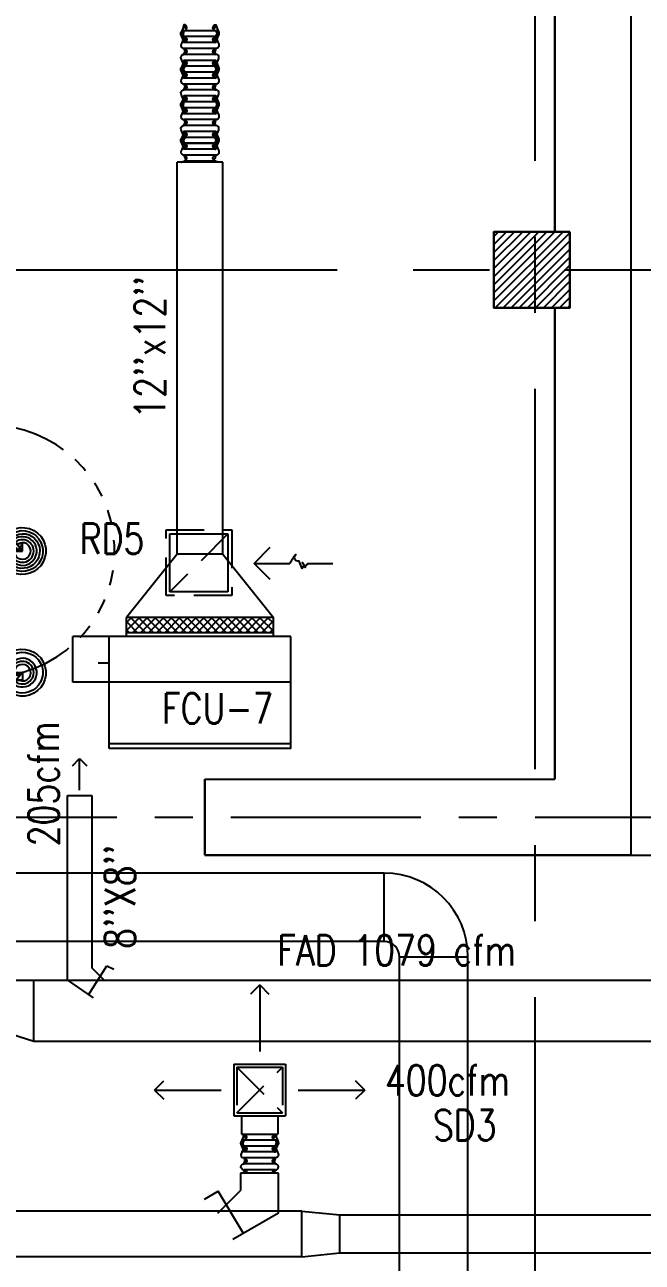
# Model space of a CAD drawing. Extents: x 417866200 to 417866302, y 43498034 to 43498122.
# Drawn here: x 417866225.03 to 417866229.09, y 43498078.33 to 43498086.47 of the extents above; entities that cross this region are included whole.
import ezdxf

# ---------------------------------------------------------------- set-up
doc = ezdxf.new("R2010")
doc.units = 0
doc.header["$MEASUREMENT"] = 0
for name, pattern in [('CENTER', [2, 1.25, -0.25, 0.25, -0.25]), ('CENTERX2', [4, 2.5, -0.5, 0.5, -0.5]), ('HIDDEN', [0.375, 0.25, -0.125])]:
    doc.linetypes.add(name, pattern=pattern)
doc.layers.get('0').update_dxf_attribs({"linetype": 'CONTINUOUS'})
for name, color, linetype in [('AXES', 11, 'CENTERX2'), ('AXES1', 11, 'CENTER'), ('COL', 7, 'CONTINUOUS'), ('COUNTER', 9, 'CONTINUOUS'), ('DOOR', 9, 'CONTINUOUS'), ('DUCT', 6, 'CONTINUOUS'), ('EXDUCT', 10, 'CONTINUOUS'), ('FCU', 6, 'CONTINUOUS'), ('HAT', 11, 'CONTINUOUS'), ('M-AC-FLEX', 7, 'CONTINUOUS'), ('M-EGU.', 2, 'CONTINUOUS'), ('M-TEXT', 2, 'CONTINUOUS'), ('WALL', 9, 'CONTINUOUS')]:
    doc.layers.add(name, color=color, linetype=linetype)
doc.styles.add('ROMANS', font='ROMANS.shx', dxfattribs={"width": 0.6})

# ---------------------------------------------------------------- blocks, each defined once
blk = doc.blocks.new('*X97')
at = {"color": 0}
for p, q in [((238728.6, 162732.3), (239186, 163189.7)), ((238728.6, 162785.3), (239133, 163189.7)), ((238728.6, 162838.3), (239080, 163189.7)), ((238728.6, 162891.4), (239026.9, 163189.7)), ((238728.6, 162944.4), (238973.9, 163189.7)), ((238728.6, 162997.4), (238920.9, 163189.7)), ((238728.6, 163050.5), (238867.8, 163189.7)), ((238728.6, 163103.5), (238814.8, 163189.7)), ((238728.6, 163156.5), (238761.8, 163189.7)), ((238739.1, 162689.7), (239228.6, 163179.2)), ((238792.1, 162689.7), (239228.6, 163126.2)), ((238845.1, 162689.7), (239228.6, 163073.2)), ((238898.2, 162689.7), (239228.6, 163020.1)), ((238951.2, 162689.7), (239228.6, 162967.1)), ((239004.2, 162689.7), (239228.6, 162914.1)), ((239057.3, 162689.7), (239228.6, 162861)), ((239110.3, 162689.7), (239228.6, 162808)), ((239163.3, 162689.7), (239228.6, 162755)), ((239216.4, 162689.7), (239228.6, 162701.9))]:
    blk.add_line(p, q, dxfattribs=at)
blk = doc.blocks.new('COL50')
at = {"layer": 'COL'}
blk.add_lwpolyline([(-250, 250), (-250, -250), (250, -250), (250, 250)], close=True, dxfattribs=at)
blk = doc.blocks.new('DOOR90')
at = {"layer": 'DOOR', "color": 7, "linetype": 'ByBlock'}
for p, q in [((-150, 0), (0, 0)), ((-150, 0), (-150, -25)), ((0, -50), (-113.7, 0)), ((0, -50), (-40.1, 0)), ((0, -50), (0, 0)), ((-1000, -25), (-1050, -25)), ((-1050, -75), (-1050, -25)), ((-1050, -25), (-1050, -75)), ((-1000, -75), (-1050, -75)), ((-1000, -42), (-1020, -42)), ((-1020, -42), (-1020, -58)), ((-1000, -58), (-1020, -58)), ((-1000, -25), (-1000, -42)), ((-1000, -58), (-1000, -75)), ((-877.6, -17.8), (-967.6, -17.8)), ((-967.6, -25), (-967.6, -17.8)), ((-967.6, -75), (-967.6, -82.2)), ((-955, -8.8), (-890.2, -8.8)), ((-955, -17.8), (-955, -8.8)), ((-955, -17.8), (-890.2, -17.8)), ((-890.2, -17.8), (-890.2, -8.8)), ((-877.6, -25), (-877.6, -17.8)), ((-877.6, -75), (-877.6, -82.2)), ((-200, -25), (-150, -25)), ((-200, -42), (-200, -25)), ((-180, -42), (-200, -42)), ((-200, -58), (-180, -58)), ((-200, -75), (-200, -58)), ((-150, -75), (-200, -75)), ((-180, -58), (-180, -42)), ((-150, -25), (-100, -25)), ((-150, -75), (-150, -25)), ((-100, -25), (-100, -50)), ((0, -50), (-100, -36.6)), ((-100, -50), (0, -50)), ((-877.6, -82.2), (-967.6, -82.2)), ((-955, -82.2), (-890.2, -82.2)), ((-955, -82.2), (-955, -91.2)), ((-955, -91.2), (-890.2, -91.2)), ((-890.2, -82.2), (-890.2, -91.2)), ((-150, -875), (-100, -875)), ((-150, -900), (-150, -875)), ((0, -850), (-113.7, -900)), ((-100, -875), (-100, -850)), ((0, -850), (-100, -863.4)), ((-100, -850), (0, -850)), ((0, -850), (-40.1, -900)), ((0, -850), (0, -900)), ((-150, -900), (0, -900)), ((0, -900), (-150, -900))]:
    blk.add_line(p, q, dxfattribs=at)
at = {"layer": 'DOOR', "linetype": 'ByBlock'}
for p, q in [((-200, -25), (-1000, -25)), ((-200, -42), (-1000, -42)), ((-200, -58), (-1000, -58)), ((-1000, -75), (-200, -75))]:
    blk.add_line(p, q, dxfattribs=at)
at = {"layer": 'DOOR', "color": 7, "linetype": 'ByBlock'}
for centre in [(-922.6, 23.5), (-922.6, -123.5)]:
    blk.add_circle(centre, 32.4, dxfattribs=at)
for centre, radius, start, end in [((0, -50), 154.4, 161.10529, 166.28577), ((0, -50), 94.4, 148.01819, 180), ((0, -50), 134.4, 158.15985, 169.28002), ((0, -50), 114.4, 154.08384, 167.37743), ((0, -50), 74.4, 137.77643, 180), ((0, -50), 54.4, 113.20738, 180), ((0, -50), 34.4, 90, 180), ((0, -50), 14.4, 90, 180), ((0, -850), 154.4, 193.71423, 198.89471), ((0, -850), 134.4, 190.71998, 201.84015), ((0, -850), 94.4, 180, 211.98181), ((0, -850), 74.4, 180, 222.22357), ((0, -850), 54.4, 180, 246.79262), ((0, -850), 34.4, 180, 270), ((0, -850), 14.4, 180, 270)]:
    blk.add_arc(centre, radius, start, end, dxfattribs=at)
at = {"layer": 'DOOR', "linetype": 'HIDDEN', "ltscale": 0.5}
blk.add_arc((-222.2, -50), 828.2, 178.27012, 275.00304, dxfattribs=at)
blk = doc.blocks.new('*X25')
at = {"color": 0}
for p, q in [((-750.2, 2537.8), (-672.3, 2615.8)), ((-750.2, 2590.8), (-725.3, 2615.8)), ((-659.6, 2515.8), (-750.2, 2606.4)), ((-719.2, 2515.8), (-619.2, 2615.8)), ((-606.6, 2515.8), (-706.6, 2615.8)), ((-666.2, 2515.8), (-566.2, 2615.8)), ((-553.6, 2515.8), (-653.6, 2615.8)), ((-613.2, 2515.8), (-513.2, 2615.8)), ((-500.5, 2515.8), (-600.5, 2615.8)), ((-560.1, 2515.8), (-460.1, 2615.8)), ((-447.5, 2515.8), (-547.5, 2615.8)), ((-507.1, 2515.8), (-407.1, 2615.8)), ((-394.5, 2515.8), (-494.5, 2615.8)), ((-454.1, 2515.8), (-354.1, 2615.8)), ((-341.4, 2515.8), (-441.4, 2615.8)), ((-401, 2515.8), (-301, 2615.8)), ((-288.4, 2515.8), (-388.4, 2615.8)), ((-348, 2515.8), (-248, 2615.8)), ((-235.4, 2515.8), (-335.4, 2615.8)), ((-295, 2515.8), (-195, 2615.8)), ((-182.3, 2515.8), (-282.3, 2615.8)), ((-241.9, 2515.8), (-141.9, 2615.8)), ((-129.3, 2515.8), (-229.3, 2615.8)), ((-188.9, 2515.8), (-88.9, 2615.8)), ((-76.3, 2515.8), (-176.3, 2615.8)), ((-135.9, 2515.8), (-35.9, 2615.8)), ((-23.2, 2515.8), (-123.2, 2615.8)), ((-82.8, 2515.8), (17.2, 2615.8)), ((29.8, 2515.8), (-70.2, 2615.8)), ((-29.8, 2515.8), (70.2, 2615.8)), ((82.8, 2515.8), (-17.2, 2615.8)), ((23.2, 2515.8), (123.2, 2615.8)), ((135.9, 2515.8), (35.9, 2615.8)), ((76.3, 2515.8), (176.3, 2615.8)), ((188.9, 2515.8), (88.9, 2615.8)), ((214.8, 2543), (141.9, 2615.8)), ((214.8, 2596), (195, 2615.8)), ((-712.7, 2515.8), (-750.2, 2553.4)), ((129.3, 2515.8), (214.8, 2601.2)), ((182.3, 2515.8), (214.8, 2548.2))]:
    blk.add_line(p, q, dxfattribs=at)
blk = doc.blocks.new('WAP16')
at = {"color": 6}
for p, q in [((-597, 0), (-597, -737)), ((-597, 0), (597, 0)), ((597, 0), (597, -737)), ((-597, -437), (597, -437)), ((-597, -737), (597, -737))]:
    blk.add_line(p, q, dxfattribs=at)
at = {"color": 3}
for p, q in [((-597, -32), (597, -32)), ((597, -437), (835, -437)), ((835, -437), (835, -737)), ((597, -562), (670.3, -562)), ((-482.5, -737), (-482.5, -862)), ((-482.5, -762), (482.5, -762)), ((482.5, -737), (482.5, -862)), ((597, -737), (835, -737)), ((-482.5, -862), (482.5, -862))]:
    blk.add_line(p, q, dxfattribs=at)
at = {"color": 11}
blk.add_blockref('*X25', (267.7, -3377.8), dxfattribs=at)

msp = doc.modelspace()

# ---------------------------------------------------------------- linework, layer by layer
at = {"layer": 'AXES'}
for p, q in [((417866228.384, 43498033.5727), (417866228.384, 43498111.2854)), ((417866200.584, 43498084.857), (417866268.624, 43498084.857))]:
    msp.add_line(p, q, dxfattribs=at)
at = {"layer": 'AXES1'}
msp.add_line((417866210.384, 43498081.257), (417866267.7882, 43498081.257), dxfattribs=at)
at = {"layer": 'COUNTER'}
for p, q in [((417866229.014, 43498088.707), (417866229.014, 43498081.007)), ((417866228.514, 43498088.207), (417866228.514, 43498085.107)), ((417866228.514, 43498084.607), (417866228.514, 43498081.507)), ((417866228.514, 43498084.607), (417866228.514, 43498081.507)), ((417866226.214, 43498081.507), (417866226.214, 43498081.007)), ((417866226.214, 43498081.507), (417866228.514, 43498081.507)), ((417866226.214, 43498081.007), (417866229.014, 43498081.007))]:
    msp.add_line(p, q, dxfattribs=at)
at = {"layer": 'COUNTER', "linetype": 'ByBlock'}
for p, q in [((417866229.014, 43498088.707), (417866229.014, 43498081.007)), ((417866229.014, 43498088.707), (417866229.014, 43498081.007)), ((417866228.514, 43498085.107), (417866228.514, 43498088.207)), ((417866228.514, 43498085.107), (417866228.514, 43498088.207)), ((417866228.514, 43498085.107), (417866228.614, 43498085.107)), ((417866228.514, 43498085.107), (417866228.614, 43498085.107)), ((417866228.614, 43498085.107), (417866228.614, 43498084.607)), ((417866228.614, 43498085.107), (417866228.614, 43498084.607)), ((417866228.614, 43498084.607), (417866228.514, 43498084.607)), ((417866228.614, 43498084.607), (417866228.514, 43498084.607)), ((417866228.514, 43498081.507), (417866228.514, 43498084.607)), ((417866226.214, 43498081.007), (417866226.214, 43498081.507)), ((417866226.214, 43498081.007), (417866226.214, 43498081.507)), ((417866226.214, 43498081.507), (417866228.514, 43498081.507)), ((417866226.214, 43498081.507), (417866228.514, 43498081.507)), ((417866229.014, 43498081.007), (417866226.214, 43498081.007)), ((417866229.014, 43498081.007), (417866226.214, 43498081.007))]:
    msp.add_line(p, q, dxfattribs=at)
at = {"layer": 'DUCT', "linetype": 'ByBlock'}
for p, q in [((417866226.3313, 43498085.5633), (417866226.0313, 43498085.5633)), ((417866226.0313, 43498082.9857), (417866226.0313, 43498085.5633)), ((417866226.3313, 43498082.9857), (417866226.3313, 43498085.5633)), ((417866226.0313, 43498082.9857), (417866225.6988, 43498082.5696)), ((417866226.3313, 43498082.9857), (417866226.0313, 43498082.9857)), ((417866226.3313, 43498082.9857), (417866226.6638, 43498082.5696)), ((417866234.2672, 43498080.1817), (417866218.5271, 43498080.1817)), ((417866225.0892, 43498079.7817), (417866225.0892, 43498080.1817)), ((417866225.0892, 43498079.7817), (417866224.7732, 43498079.8817)), ((417866234.372, 43498079.7817), (417866225.0892, 43498079.7817)), ((417866226.8508, 43498078.6654), (417866220.569, 43498078.6654)), ((417866226.8508, 43498078.3654), (417866226.8508, 43498078.6654)), ((417866226.8508, 43498078.6654), (417866227.1, 43498078.6404)), ((417866227.1, 43498078.3904), (417866227.1, 43498078.6404)), ((417866227.1, 43498078.6404), (417866234.3241, 43498078.6404)), ((417866226.8508, 43498078.3654), (417866220.569, 43498078.3654)), ((417866226.8508, 43498078.3654), (417866227.1, 43498078.3904)), ((417866227.1, 43498078.3904), (417866234.3241, 43498078.3904))]:
    msp.add_line(p, q, dxfattribs=at)
at = {"layer": 'DUCT'}
for p, q in [((417866225.3105, 43498081.3998), (417866225.4705, 43498081.3998)), ((417866225.3105, 43498080.1853), (417866225.3105, 43498081.3998)), ((417866225.4705, 43498081.3998), (417866225.4705, 43498080.2653)), ((417866225.449, 43498080.0883), (417866225.5691, 43498080.2798)), ((417866225.5505, 43498080.1853), (417866225.4705, 43498080.2653)), ((417866225.5691, 43498080.2798), (417866225.6143, 43498080.2568)), ((417866225.5691, 43498080.2798), (417866225.5691, 43498080.2798)), ((417866225.3105, 43498080.1853), (417866225.4784, 43498080.0677)), ((417866226.4481, 43498078.9152), (417866226.4481, 43498078.8023)), ((417866226.6981, 43498078.9152), (417866226.4481, 43498078.9152)), ((417866226.6981, 43498078.6523), (417866226.6981, 43498078.9152)), ((417866226.2981, 43498078.6523), (417866226.4481, 43498078.8023)), ((417866226.4683, 43498078.5196), (417866226.301, 43498078.7966)), ((417866226.6981, 43498078.6523), (417866226.397, 43498078.4784))]:
    msp.add_line(p, q, dxfattribs=at)
at = {"layer": 'DUCT', "linetype": 'HIDDEN'}
msp.add_line((417866226.2109, 43498078.7446), (417866226.301, 43498078.7966), dxfattribs=at)
at = {"layer": 'EXDUCT', "linetype": 'ByBlock'}
for p, q in [((417866227.3929, 43498080.8883), (417866217.3295, 43498080.8883)), ((417866227.3929, 43498080.4383), (417866227.3929, 43498080.8883)), ((417866227.3929, 43498080.4383), (417866217.1545, 43498080.4383)), ((417866227.4929, 43498073.6424), (417866227.4929, 43498080.3383)), ((417866227.4929, 43498080.3383), (417866227.9429, 43498080.3383)), ((417866227.9429, 43498073.6424), (417866227.9429, 43498080.3383))]:
    msp.add_line(p, q, dxfattribs=at)
for radius in [0.55, 0.1]:
    msp.add_arc((417866227.3929, 43498080.3383), radius, 0, 90, dxfattribs=at)
at = {"layer": 'M-AC-FLEX', "color": 11}
for p, q in [((417866226.2864, 43498086.429), (417866226.0754, 43498086.429)), ((417866226.2864, 43498086.39), (417866226.0754, 43498086.39)), ((417866226.2864, 43498086.351), (417866226.0754, 43498086.351)), ((417866226.2864, 43498086.312), (417866226.0754, 43498086.312)), ((417866226.2864, 43498086.312), (417866226.0754, 43498086.312)), ((417866226.2864, 43498086.273), (417866226.0754, 43498086.273)), ((417866226.2864, 43498086.273), (417866226.0754, 43498086.273)), ((417866226.2864, 43498086.234), (417866226.0754, 43498086.234)), ((417866226.2864, 43498086.1951), (417866226.0754, 43498086.1951)), ((417866226.2864, 43498086.195), (417866226.0754, 43498086.195)), ((417866226.2864, 43498086.1561), (417866226.0754, 43498086.1561)), ((417866226.2864, 43498086.156), (417866226.0754, 43498086.156)), ((417866226.2864, 43498086.1171), (417866226.0754, 43498086.1171)), ((417866226.2864, 43498086.0781), (417866226.0754, 43498086.0781)), ((417866226.2864, 43498086.0781), (417866226.0754, 43498086.0781)), ((417866226.2864, 43498086.0391), (417866226.0754, 43498086.0391)), ((417866226.2864, 43498086.0391), (417866226.0754, 43498086.0391)), ((417866226.2864, 43498086.0001), (417866226.0754, 43498086.0001)), ((417866226.2864, 43498085.9611), (417866226.0754, 43498085.9611)), ((417866226.2864, 43498085.9611), (417866226.0754, 43498085.9611)), ((417866226.2864, 43498085.9221), (417866226.0754, 43498085.9221)), ((417866226.2864, 43498085.9221), (417866226.0754, 43498085.9221)), ((417866226.2864, 43498085.8831), (417866226.0754, 43498085.8831)), ((417866226.2864, 43498085.8441), (417866226.0754, 43498085.8441)), ((417866226.2864, 43498085.8441), (417866226.0754, 43498085.8441)), ((417866226.2864, 43498085.8051), (417866226.0754, 43498085.8051)), ((417866226.2864, 43498085.8051), (417866226.0754, 43498085.8051)), ((417866226.2864, 43498085.7661), (417866226.0754, 43498085.7661)), ((417866226.2864, 43498085.7272), (417866226.0754, 43498085.7272)), ((417866226.2864, 43498085.7271), (417866226.0754, 43498085.7271)), ((417866226.2864, 43498085.6882), (417866226.0754, 43498085.6882)), ((417866226.2864, 43498085.6881), (417866226.0754, 43498085.6881)), ((417866226.2864, 43498085.6492), (417866226.0754, 43498085.6492)), ((417866226.2864, 43498085.6102), (417866226.0754, 43498085.6102)), ((417866226.2864, 43498085.6102), (417866226.0754, 43498085.6102)), ((417866226.2864, 43498085.5712), (417866226.0754, 43498085.5712)), ((417866226.2864, 43498085.5712), (417866226.0754, 43498085.5712)), ((417866226.6775, 43498079.1329), (417866226.47, 43498079.1329)), ((417866226.6775, 43498079.0939), (417866226.47, 43498079.0939)), ((417866226.6775, 43498079.0549), (417866226.47, 43498079.0549)), ((417866226.6775, 43498079.0159), (417866226.47, 43498079.0159)), ((417866226.6775, 43498079.0159), (417866226.47, 43498079.0159)), ((417866226.6775, 43498078.9769), (417866226.47, 43498078.9769)), ((417866226.6775, 43498078.9769), (417866226.47, 43498078.9769)), ((417866226.6775, 43498078.9379), (417866226.47, 43498078.9379))]:
    msp.add_line(p, q, dxfattribs=at)
at = {"layer": 'M-AC-FLEX'}
for points in [[(417866226.0754, 43498086.468, -1), (417866226.0754, 43498086.429, 1), (417866226.0754, 43498086.39)], [(417866226.2864, 43498086.468, 1), (417866226.2864, 43498086.429, -1), (417866226.2864, 43498086.39)], [(417866226.0753, 43498086.429, 1.000001), (417866226.0754, 43498086.39)], [(417866226.0753, 43498086.39, -1.000001), (417866226.0754, 43498086.429)], [(417866226.0754, 43498086.351, 1), (417866226.0754, 43498086.39, -1), (417866226.0754, 43498086.429)], [(417866226.0754, 43498086.39, -1), (417866226.0754, 43498086.351, 1), (417866226.0754, 43498086.312, -1), (417866226.0754, 43498086.273, 0.008922), (417866226.0747, 43498086.273, 0.008922)], [(417866226.2864, 43498086.351, -1), (417866226.2864, 43498086.39, 1), (417866226.2864, 43498086.429)], [(417866226.2864, 43498086.39, 1), (417866226.2864, 43498086.351, -1), (417866226.2864, 43498086.312, 1), (417866226.2864, 43498086.273, -0.008922), (417866226.287, 43498086.273, -0.008922)], [(417866226.2864, 43498086.429, -1), (417866226.2864, 43498086.39)], [(417866226.2864, 43498086.39, 1), (417866226.2864, 43498086.429)], [(417866226.0754, 43498086.195, 1), (417866226.0754, 43498086.234, -1), (417866226.0754, 43498086.273, 1), (417866226.0754, 43498086.312, -0.008922), (417866226.0747, 43498086.312, -0.008922)], [(417866226.2864, 43498086.195, -1), (417866226.2864, 43498086.234, 1), (417866226.2864, 43498086.273, -1), (417866226.2864, 43498086.312, 0.008922), (417866226.287, 43498086.312, 0.008922)], [(417866226.0754, 43498086.234, -1), (417866226.0754, 43498086.195, 1), (417866226.0754, 43498086.156)], [(417866226.2864, 43498086.234, 1), (417866226.2864, 43498086.195, -1), (417866226.2864, 43498086.156)], [(417866226.0753, 43498086.1951, 1.000001), (417866226.0754, 43498086.1561)], [(417866226.0753, 43498086.1561, -1.000001), (417866226.0754, 43498086.1951)], [(417866226.0753, 43498086.156, -1.000001), (417866226.0754, 43498086.195)], [(417866226.0753, 43498086.195, 1.000001), (417866226.0754, 43498086.156)], [(417866226.0847, 43498086.1975, -0.125191), (417866226.0754, 43498086.1951, 1), (417866226.0754, 43498086.1561)], [(417866226.0754, 43498086.1171, 1), (417866226.0754, 43498086.1561, -1), (417866226.0754, 43498086.1951)], [(417866226.0847, 43498086.1537, 0.125191), (417866226.0754, 43498086.156, -1), (417866226.0754, 43498086.195)], [(417866226.0754, 43498086.1561, -1), (417866226.0754, 43498086.1171, 1), (417866226.0754, 43498086.0781, -1), (417866226.0754, 43498086.0391, 0.008922), (417866226.0747, 43498086.0391, 0.008922)], [(417866226.2864, 43498086.1171, -1), (417866226.2864, 43498086.1561, 1), (417866226.2864, 43498086.1951)], [(417866226.2864, 43498086.1561, 1), (417866226.2864, 43498086.1171, -1), (417866226.2864, 43498086.0781, 1), (417866226.2864, 43498086.0391, -0.008922), (417866226.287, 43498086.0391, -0.008922)], [(417866226.277, 43498086.1975, 0.125192), (417866226.2864, 43498086.1951, -1), (417866226.2864, 43498086.1561)], [(417866226.277, 43498086.1537, -0.125192), (417866226.2864, 43498086.156, 1), (417866226.2864, 43498086.195)], [(417866226.2864, 43498086.1951, -1), (417866226.2864, 43498086.1561)], [(417866226.2864, 43498086.1561, 1), (417866226.2864, 43498086.1951)], [(417866226.2864, 43498086.156, 1), (417866226.2864, 43498086.195)], [(417866226.2864, 43498086.195, -1), (417866226.2864, 43498086.156)], [(417866226.0754, 43498085.9611, 1), (417866226.0754, 43498086.0001, -1), (417866226.0754, 43498086.0391, 1), (417866226.0754, 43498086.0781, -0.008922), (417866226.0747, 43498086.0781, -0.008922)], [(417866226.2864, 43498085.9611, -1), (417866226.2864, 43498086.0001, 1), (417866226.2864, 43498086.0391, -1), (417866226.2864, 43498086.0781, 0.008922), (417866226.287, 43498086.0781, 0.008922)], [(417866226.0754, 43498086.0001, -1), (417866226.0754, 43498085.9611, 1), (417866226.0754, 43498085.9221)], [(417866226.0935, 43498085.9879, -0.530538), (417866226.0754, 43498085.9611, 1), (417866226.0754, 43498085.9221)], [(417866226.2864, 43498086.0001, 1), (417866226.2864, 43498085.9611, -1), (417866226.2864, 43498085.9221)], [(417866226.2683, 43498085.9879, 0.530538), (417866226.2864, 43498085.9611, -1), (417866226.2864, 43498085.9221)], [(417866226.0753, 43498085.9221, -1.000001), (417866226.0754, 43498085.9611)], [(417866226.0753, 43498085.9611, 1.000001), (417866226.0754, 43498085.9221)], [(417866226.0753, 43498085.9611, 1.000001), (417866226.0754, 43498085.9221)], [(417866226.0753, 43498085.9221, -1.000001), (417866226.0754, 43498085.9611)], [(417866226.0935, 43498085.8954, 0.530538), (417866226.0754, 43498085.9221, -1), (417866226.0754, 43498085.9611)], [(417866226.0754, 43498085.8831, 1), (417866226.0754, 43498085.9221, -1), (417866226.0754, 43498085.9611)], [(417866226.0754, 43498085.9221, -1), (417866226.0754, 43498085.8831, 1), (417866226.0754, 43498085.8441, -1), (417866226.0754, 43498085.8051, 0.008922), (417866226.0747, 43498085.8051, 0.008922)], [(417866226.2683, 43498085.8954, -0.530538), (417866226.2864, 43498085.9221, 1), (417866226.2864, 43498085.9611)], [(417866226.2864, 43498085.8831, -1), (417866226.2864, 43498085.9221, 1), (417866226.2864, 43498085.9611)], [(417866226.2864, 43498085.9221, 1), (417866226.2864, 43498085.8831, -1), (417866226.2864, 43498085.8441, 1), (417866226.2864, 43498085.8051, -0.008922), (417866226.287, 43498085.8051, -0.008922)], [(417866226.2864, 43498085.9221, 1), (417866226.2864, 43498085.9611)], [(417866226.2864, 43498085.9611, -1), (417866226.2864, 43498085.9221)], [(417866226.2864, 43498085.9611, -1), (417866226.2864, 43498085.9221)], [(417866226.2864, 43498085.9221, 1), (417866226.2864, 43498085.9611)], [(417866226.0754, 43498085.7271, 1), (417866226.0754, 43498085.7661, -1), (417866226.0754, 43498085.8051, 1), (417866226.0754, 43498085.8441, -0.008922), (417866226.0747, 43498085.8441, -0.008922)], [(417866226.2864, 43498085.7271, -1), (417866226.2864, 43498085.7661, 1), (417866226.2864, 43498085.8051, -1), (417866226.2864, 43498085.8441, 0.008922), (417866226.287, 43498085.8441, 0.008922)], [(417866226.0754, 43498085.7661, -1), (417866226.0754, 43498085.7271, 1), (417866226.0754, 43498085.6881)], [(417866226.2864, 43498085.7661, 1), (417866226.2864, 43498085.7271, -1), (417866226.2864, 43498085.6881)], [(417866226.0753, 43498085.7272, 1.000001), (417866226.0754, 43498085.6882)], [(417866226.0753, 43498085.6882, -1.000001), (417866226.0754, 43498085.7272)], [(417866226.0753, 43498085.6881, -1.000001), (417866226.0754, 43498085.7271)], [(417866226.0753, 43498085.7271, 1.000001), (417866226.0754, 43498085.6881)], [(417866226.0847, 43498085.7296, -0.125191), (417866226.0754, 43498085.7272, 1), (417866226.0754, 43498085.6882)], [(417866226.0754, 43498085.6492, 1), (417866226.0754, 43498085.6882, -1), (417866226.0754, 43498085.7272)], [(417866226.0847, 43498085.6858, 0.125191), (417866226.0754, 43498085.6881, -1), (417866226.0754, 43498085.7271)], [(417866226.0754, 43498085.6882, -1), (417866226.0754, 43498085.6492, 1), (417866226.0754, 43498085.6102, -1), (417866226.0754, 43498085.5712, 0.008922), (417866226.0747, 43498085.5712, 0.008922)], [(417866226.2864, 43498085.6492, -1), (417866226.2864, 43498085.6882, 1), (417866226.2864, 43498085.7272)], [(417866226.2864, 43498085.6882, 1), (417866226.2864, 43498085.6492, -1), (417866226.2864, 43498085.6102, 1), (417866226.2864, 43498085.5712, -0.008922), (417866226.287, 43498085.5712, -0.008922)], [(417866226.277, 43498085.7296, 0.125192), (417866226.2864, 43498085.7272, -1), (417866226.2864, 43498085.6882)], [(417866226.277, 43498085.6858, -0.125192), (417866226.2864, 43498085.6881, 1), (417866226.2864, 43498085.7271)], [(417866226.2864, 43498085.7272, -1), (417866226.2864, 43498085.6882)], [(417866226.2864, 43498085.6882, 1), (417866226.2864, 43498085.7272)], [(417866226.2864, 43498085.6881, 1), (417866226.2864, 43498085.7271)], [(417866226.2864, 43498085.7271, -1), (417866226.2864, 43498085.6881)], [(417866226.0597, 43498085.5633, -0.236926), (417866226.0754, 43498085.5712, 1), (417866226.0754, 43498085.6102, -0.008922), (417866226.0747, 43498085.6102)], [(417866226.302, 43498085.5633, 0.236926), (417866226.2864, 43498085.5712, -1), (417866226.2864, 43498085.6102, 0.008922), (417866226.287, 43498085.6102)], [(417866226.47, 43498079.1719, -1), (417866226.47, 43498079.1329, 1), (417866226.47, 43498079.0939)], [(417866226.6775, 43498079.1719, 1), (417866226.6775, 43498079.1329, -1), (417866226.6775, 43498079.0939)], [(417866226.47, 43498079.0549, 1), (417866226.47, 43498079.0939, -1), (417866226.47, 43498079.1329)], [(417866226.47, 43498079.1329, 1.000001), (417866226.47, 43498079.0939)], [(417866226.47, 43498079.0939, -1.000001), (417866226.47, 43498079.1329)], [(417866226.47, 43498079.0939, -1), (417866226.47, 43498079.0549, 1), (417866226.47, 43498079.0159, -1), (417866226.47, 43498078.9769, 0.008922), (417866226.4693, 43498078.9769, 0.008922)], [(417866226.6775, 43498079.0549, -1), (417866226.6775, 43498079.0939, 1), (417866226.6775, 43498079.1329)], [(417866226.6775, 43498079.0939, 1), (417866226.6775, 43498079.0549, -1), (417866226.6775, 43498079.0159, 1), (417866226.6775, 43498078.9769, -0.008922), (417866226.6782, 43498078.9769, -0.008922)], [(417866226.6775, 43498079.1329, -1), (417866226.6775, 43498079.0939)], [(417866226.6775, 43498079.0939, 1), (417866226.6775, 43498079.1329)], [(417866226.4893, 43498078.9152, 0.461902), (417866226.47, 43498078.9379, -1), (417866226.47, 43498078.9769, 1), (417866226.47, 43498079.0159, -0.008922), (417866226.4693, 43498079.0159)], [(417866226.6583, 43498078.9152, -0.461902), (417866226.6775, 43498078.9379, 1), (417866226.6775, 43498078.9769, -1), (417866226.6775, 43498079.0159, 0.008922), (417866226.6782, 43498079.0159)], [(417866226.47, 43498078.9379, -0.461902), (417866226.4893, 43498078.9152, -0.461902)], [(417866226.6775, 43498078.9379, 0.461902), (417866226.6583, 43498078.9152, 0.461902)]]:
    msp.add_lwpolyline(points, format="xyb", dxfattribs=at)
at = {"layer": 'M-EGU.', "linetype": 'HIDDEN'}
for p, q in [((417866225.9589, 43498082.7143), (417866225.9589, 43498083.1453)), ((417866225.9589, 43498083.1453), (417866226.3899, 43498083.1453)), ((417866226.3899, 43498083.1453), (417866226.3899, 43498082.7143)), ((417866226.3649, 43498083.1203), (417866225.9839, 43498082.7393)), ((417866226.3899, 43498082.7143), (417866225.9589, 43498082.7143)), ((417866226.4234, 43498079.6127), (417866226.7242, 43498079.3119)), ((417866226.4234, 43498079.3119), (417866226.7242, 43498079.6127)), ((417866226.4234, 43498079.6127), (417866226.4234, 43498079.3119)), ((417866226.4234, 43498079.6127), (417866226.7242, 43498079.6127)), ((417866226.7242, 43498079.6127), (417866226.7242, 43498079.3119)), ((417866226.4234, 43498079.3119), (417866226.7242, 43498079.3119))]:
    msp.add_line(p, q, dxfattribs=at)
at = {"layer": 'M-EGU.'}
for p, q in [((417866225.9839, 43498082.7393), (417866225.9839, 43498083.1203)), ((417866225.9839, 43498083.1203), (417866226.3649, 43498083.1203)), ((417866226.3649, 43498083.1203), (417866226.3649, 43498082.7393)), ((417866226.5371, 43498082.9258), (417866226.6431, 43498083.0318)), ((417866226.5371, 43498082.9258), (417866226.7726, 43498082.9258)), ((417866226.6431, 43498082.8197), (417866226.5371, 43498082.9258)), ((417866226.8921, 43498082.9258), (417866227.0548, 43498082.9258)), ((417866226.3649, 43498082.7393), (417866225.9839, 43498082.7393)), ((417866225.3433, 43498081.5949), (417866225.3904, 43498081.642)), ((417866225.3904, 43498081.642), (417866225.4376, 43498081.5949)), ((417866225.3904, 43498081.4346), (417866225.3904, 43498081.642)), ((417866226.5738, 43498080.1535), (417866226.5127, 43498080.0924)), ((417866226.5738, 43498080.1535), (417866226.6349, 43498080.0924)), ((417866226.5738, 43498080.1535), (417866226.5738, 43498079.7146)), ((417866226.4034, 43498079.6327), (417866226.4034, 43498079.2919)), ((417866226.4034, 43498079.6327), (417866226.7442, 43498079.6327)), ((417866226.7442, 43498079.6327), (417866226.7442, 43498079.2919)), ((417866225.8826, 43498079.4623), (417866225.9437, 43498079.5233)), ((417866227.265, 43498079.4623), (417866227.2039, 43498079.5233)), ((417866225.8826, 43498079.4623), (417866226.3214, 43498079.4623)), ((417866225.8826, 43498079.4623), (417866225.9437, 43498079.4012)), ((417866226.8262, 43498079.4623), (417866227.265, 43498079.4623)), ((417866227.265, 43498079.4623), (417866227.2039, 43498079.4012)), ((417866226.4034, 43498079.2919), (417866226.7442, 43498079.2919)), ((417866226.4538, 43498079.2919), (417866226.4538, 43498079.1719)), ((417866226.6938, 43498079.2919), (417866226.6938, 43498079.1719)), ((417866226.4538, 43498079.1719), (417866226.6938, 43498079.1719))]:
    msp.add_line(p, q, dxfattribs=at)
msp.add_lwpolyline([(417866226.8921, 43498082.9258, 0.1324), (417866226.8753, 43498082.9016, 0.15664), (417866226.8522, 43498082.8921, 0.736612), (417866226.8333, 43498082.9393, -0.774232), (417866226.8124, 43498082.9849, -0.203349), (417866226.7808, 43498082.9643, -0.193808), (417866226.7726, 43498082.9258)], format="xyb", dxfattribs=at)
at = {"layer": 'WALL'}
for p, q in [((417866229.014, 43498088.707), (417866229.014, 43498081.007)), ((417866229.014, 43498081.007), (417866232.914, 43498081.007))]:
    msp.add_line(p, q, dxfattribs=at)
at = {"layer": 'WALL', "linetype": 'ByBlock', "ltscale": 0.3}
msp.add_lwpolyline([(417866228.614, 43498085.107), (417866228.114, 43498085.107), (417866228.114, 43498084.607), (417866228.614, 43498084.607)], close=True, dxfattribs=at)

# ---------------------------------------------------------------- block references
at = {"layer": 'COL', "xscale": -0.0009999871253967285, "yscale": 0.001000002026557922, "zscale": 0.001}
msp.add_blockref('COL50', (417866228.364, 43498084.857), dxfattribs=at)
at = {"layer": 'DOOR', "color": 0, "linetype": 'ByBlock', "xscale": 0.0009999871253967285, "yscale": 0.001000002026557922, "zscale": 0.001}
msp.add_blockref('DOOR90', (417866225.014, 43498083.057), dxfattribs=at)
at = {"layer": 'FCU', "linetype": 'ByBlock', "xscale": 0.0009999871253967285, "yscale": 0.001000002026557922, "zscale": 0.001, "rotation": 180}
msp.add_blockref('WAP16', (417866226.1813, 43498081.7076), dxfattribs=at)
msp.add_blockref('WAP16', (417866226.1813, 43498081.7076), dxfattribs=at)
at = {"layer": 'HAT', "xscale": 0.0009999871253967285, "yscale": 0.001000002026557922, "zscale": 0.001}
msp.add_blockref('*X97', (417865989.3854, 43497921.9172), dxfattribs=at)

# ---------------------------------------------------------------- texts
at = {"layer": 'M-TEXT', "style": 'ROMANS', "width": 0.8}
for s, p in [("12''x12''", (417866225.9516, 43498083.8772)), ('205cfm', (417866225.2539, 43498081.0649)), ("8''X8''", (417866225.7555, 43498080.3901))]:
    msp.add_text(s, height=0.2, rotation=90, dxfattribs=at).set_placement(p)
for s, p in [('RD5', (417866225.3904, 43498082.9882)), ('FCU-7', (417866225.9306, 43498081.8717)), ('FAD 1079 cfm', (417866226.6895, 43498080.2805)), ('400cfm', (417866227.3973, 43498079.4255)), ('SD3', (417866227.713, 43498079.1308))]:
    msp.add_text(s, height=0.2, dxfattribs=at).set_placement(p)

doc.saveas('drawing.dxf')
